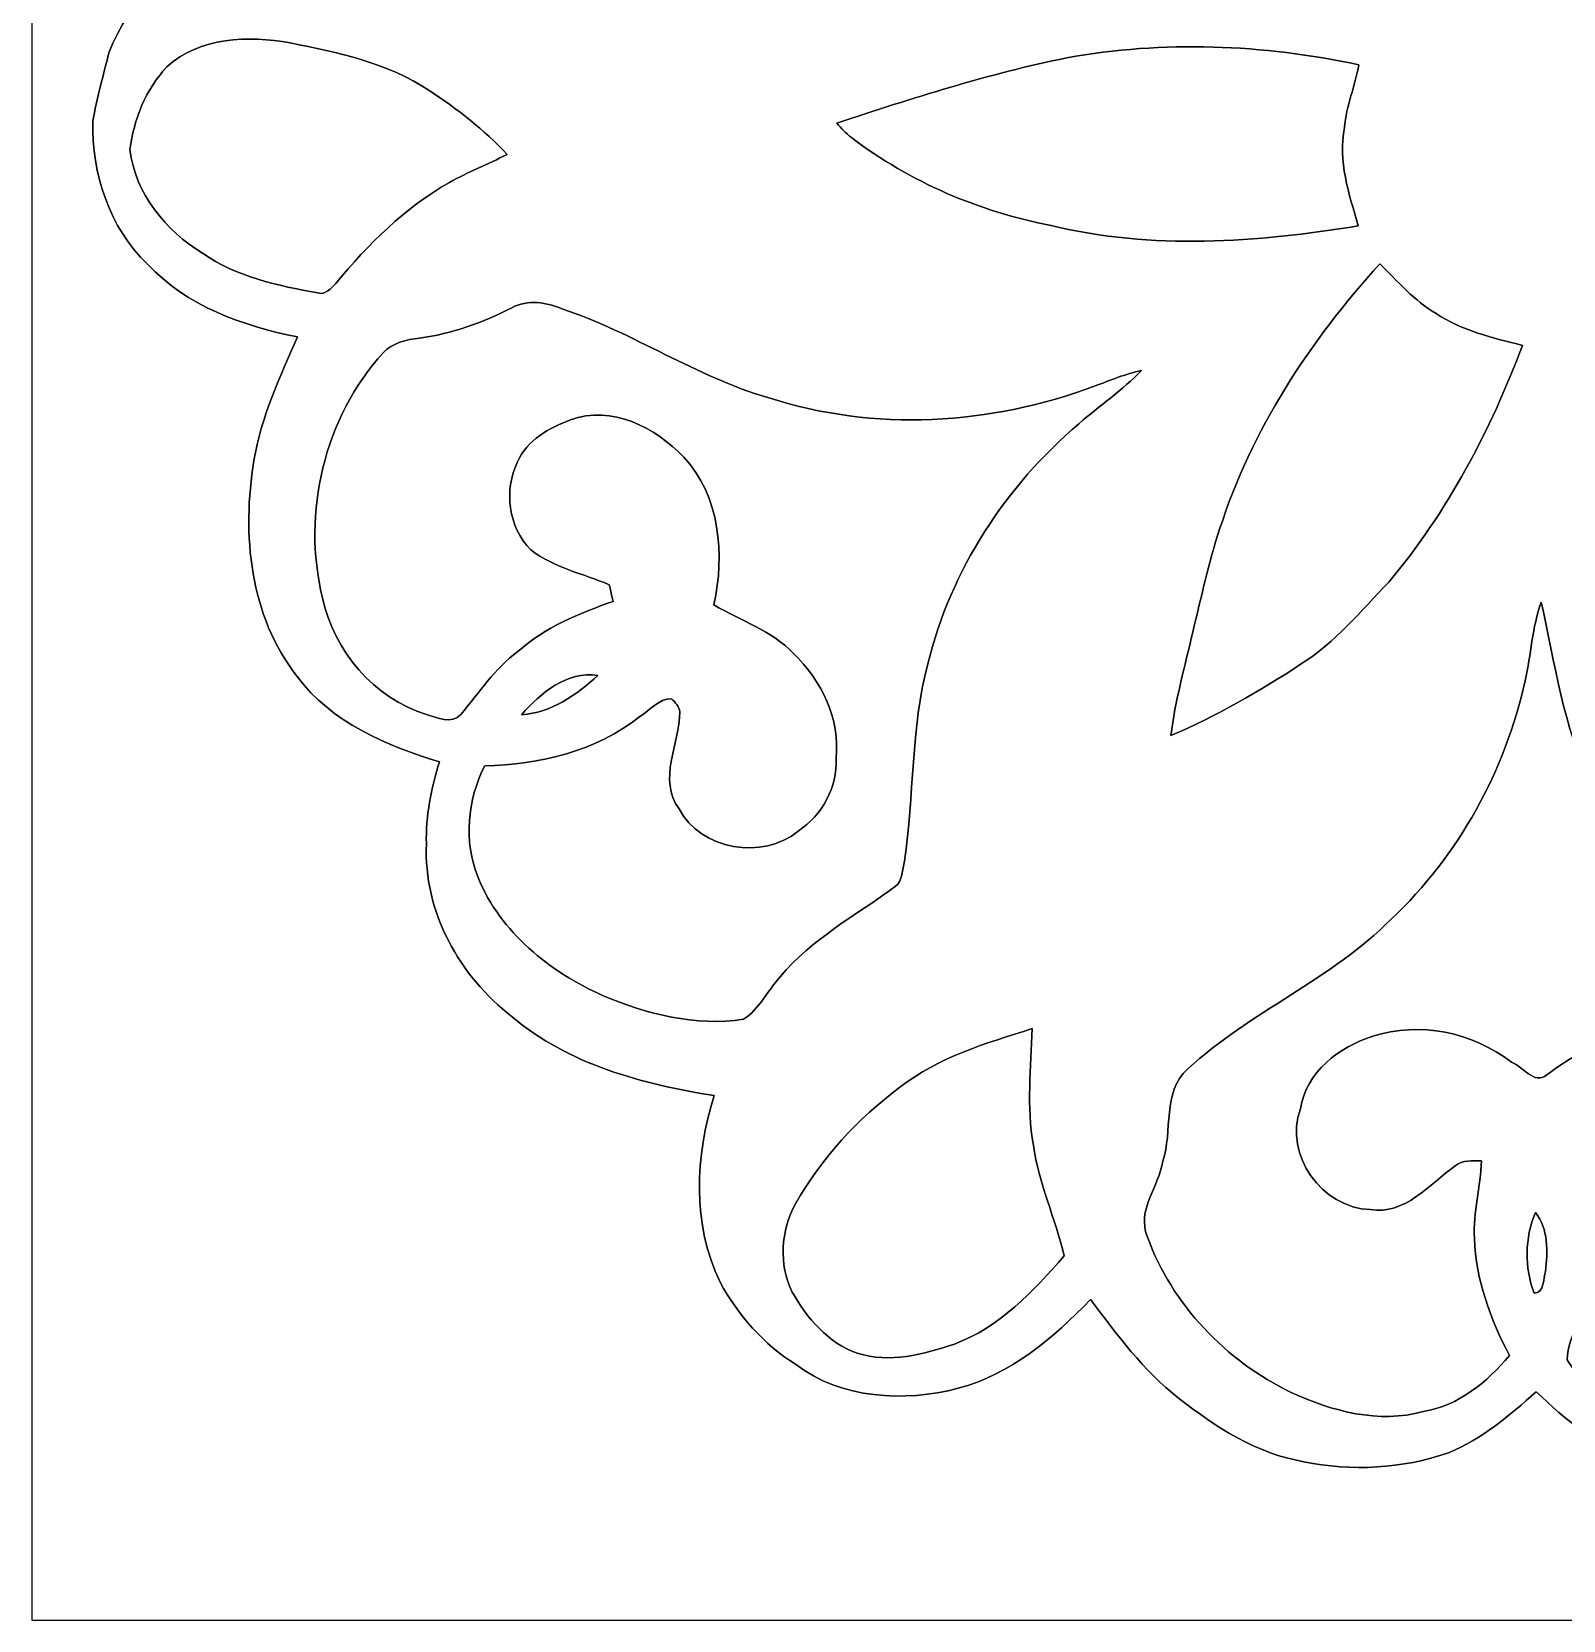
# Model space of a CAD drawing. Header units: centimetres. Extents: x -16.8 to 16.8, y -16.7 to 16.7.
# Drawn here: x -16.77 to 0.35, y -16.67 to 1.09 of the extents above; entities that cross this region are included whole.
import ezdxf

# ---------------------------------------------------------------- set-up
doc = ezdxf.new("R2010")
doc.units = ezdxf.units.CM
doc.header["$MEASUREMENT"] = 0
doc.layers.add('Layer 1', color=7, linetype='Continuous')

msp = doc.modelspace()

# ---------------------------------------------------------------- linework, layer by layer
at = {"layer": 'Layer 1', "color": 7}
for points, knots in [([(-16.77458, 16.66875), (-16.77458, 16.66875), (16.77458, 16.66875), (16.77458, 16.66875), (16.77458, 16.66875), (16.77458, 16.66875), (16.77458, -16.66875), (16.77458, -16.66875), (16.77458, -16.66875), (16.77458, -16.66875), (-16.77458, -16.66875), (-16.77458, -16.66875), (-16.77458, -16.66875), (-16.77458, -16.66875), (-16.77458, 16.66875), (-16.77458, 16.66875), (-16.77458, 16.66875), (-16.77458, 16.66875), (-16.77458, 16.66875), (-16.77458, 16.66875)], [0, 0, 0, 0, 0.16666667, 0.16666667, 0.16666667, 0.16666667, 0.33333333, 0.33333333, 0.33333333, 0.33333333, 0.5, 0.5, 0.5, 0.5, 0.66666667, 0.66666667, 0.66666667, 0.66666667, 1, 1, 1, 1]), ([(-2.40136, 14.5034), (-3.31329, 14.35241), (-4.01708, 13.66202), (-4.58717, 12.98152), (-4.58717, 12.98152), (-4.84646, 13.21999), (-5.11493, 13.45071), (-5.41796, 13.63204), (-5.41796, 13.63204), (-6.11399, 14.04796), (-7.01993, 14.06172), (-7.74277, 13.70401), (-7.74277, 13.70401), (-8.37883, 13.41085), (-8.79016, 12.75539), (-8.90235, 12.07841), (-8.90235, 12.07841), (-9.00783, 11.55876), (-8.83638, 11.04159), (-8.72243, 10.53888), (-8.72243, 10.53888), (-9.12883, 10.50431), (-9.5377, 10.47044), (-9.93034, 10.35085), (-9.93034, 10.35085), (-10.85779, 10.10214), (-11.74291, 9.49396), (-12.10804, 8.57885), (-12.10804, 8.57885), (-12.33064, 8.02464), (-12.25868, 7.41962), (-12.11545, 6.85659), (-12.11545, 6.85659), (-12.46188, 6.73065), (-12.83123, 6.6481), (-13.13921, 6.43502), (-13.13921, 6.43502), (-13.77244, 6.05437), (-14.14851, 5.34952), (-14.26069, 4.63444), (-14.26069, 4.63444), (-14.35735, 3.87562), (-14.20248, 3.09527), (-13.8744, 2.40841), (-13.8744, 2.40841), (-14.11676, 2.29835), (-14.38063, 2.24543), (-14.62123, 2.13148), (-14.62123, 2.13148), (-15.18849, 1.88771), (-15.69791, 1.44286), (-15.91134, 0.85161), (-15.91134, 0.85161), (-15.97731, 0.59796), (-16.04539, 0.34361), (-16.09266, 0.08573), (-16.09266, 0.08573), (-16.10325, -0.49318), (-15.90957, -1.10349), (-15.47989, -1.51024), (-15.47989, -1.51024), (-15.04209, -1.98049), (-14.41697, -2.19992), (-13.80278, -2.3241), (-13.80278, -2.3241), (-14.0014, -2.77001), (-14.21059, -3.21874), (-14.29068, -3.70487), (-14.29068, -3.70487), (-14.42755, -4.52649), (-14.33936, -5.44654), (-13.80772, -6.11893), (-13.80772, -6.11893), (-13.42355, -6.63293), (-12.81289, -6.89116), (-12.21811, -7.07461), (-12.21811, -7.07461), (-12.30912, -7.37129), (-12.37227, -7.67786), (-12.36345, -7.99042), (-12.36345, -7.99042), (-12.39626, -8.74324), (-11.99409, -9.47138), (-11.40495, -9.92364), (-11.40495, -9.92364), (-10.77207, -10.45739), (-9.94763, -10.67506), (-9.14612, -10.80452), (-9.14612, -10.80452), (-9.35884, -11.47798), (-9.39377, -12.24315), (-9.07944, -12.8905), (-9.07944, -12.8905), (-8.87765, -13.25915), (-8.59473, -13.58582), (-8.23524, -13.80807), (-8.23524, -13.80807), (-7.72513, -14.19825), (-7.01957, -14.23317), (-6.41773, -14.07583), (-6.41773, -14.07583), (-5.82895, -13.91849), (-5.3534, -13.51492), (-4.9403, -13.08347), (-4.9403, -13.08347), (-4.64361, -13.47682), (-4.34622, -13.87828), (-3.95534, -14.18484), (-3.95534, -14.18484), (-3.54224, -14.50763), (-3.08046, -14.80855), (-2.55341, -14.89639), (-2.55341, -14.89639), (-2.01895, -15.00611), (-1.45415, -14.97789), (-0.93768, -14.79691), (-0.93768, -14.79691), (-0.56409, -14.64381), (-0.254, -14.37993), (0.0441, -14.11464), (0.0441, -14.11464), (0.37359, -14.42826), (0.7366, -14.73341), (1.17792, -14.87311), (1.17792, -14.87311), (1.74837, -15.03609), (2.3622, -14.99411), (2.93335, -14.85547), (2.93335, -14.85547), (3.7271, -14.599), (4.36527, -14.01269), (4.88174, -13.37592), (4.88174, -13.37592), (5.16996, -13.65179), (5.47687, -13.91744), (5.83812, -14.09347), (5.83812, -14.09347), (6.62411, -14.51363), (7.64364, -14.41027), (8.36577, -13.90332), (8.36577, -13.90332), (8.78946, -13.55125), (9.10484, -13.05242), (9.18492, -12.50209), (9.18492, -12.50209), (9.30028, -11.97539), (9.13024, -11.44905), (9.01065, -10.94034), (9.01065, -10.94034), (9.52853, -10.89272), (10.05064, -10.83028), (10.54206, -10.6486), (10.54206, -10.6486), (11.30582, -10.34909), (12.04701, -9.83297), (12.36239, -9.04734), (12.36239, -9.04734), (12.62697, -8.48325), (12.55677, -7.83167), (12.39767, -7.24711), (12.39767, -7.24711), (12.87639, -7.11659), (13.35793, -6.94549), (13.73152, -6.60506), (13.73152, -6.60506), (14.22753, -6.16514), (14.50728, -5.51956), (14.56972, -4.86622), (14.56972, -4.86622), (14.64204, -4.14514), (14.43179, -3.44099), (14.18343, -2.77354), (14.18343, -2.77354), (14.79726, -2.60209), (15.44637, -2.3682), (15.85066, -1.84503), (15.85066, -1.84503), (16.37524, -1.24531), (16.44897, -0.36901), (16.24965, 0.3743), (16.24965, 0.3743), (16.08314, 0.87983), (15.67109, 1.26929), (15.22483, 1.53705), (15.22483, 1.53705), (14.87629, 1.75472), (14.46354, 1.82104), (14.08042, 1.95227), (14.08042, 1.95227), (14.27762, 2.31528), (14.44131, 2.69804), (14.5348, 3.10198), (14.5348, 3.10198), (14.76587, 4.04248), (14.65016, 5.15479), (13.95942, 5.88116), (13.95942, 5.88116), (13.57348, 6.29849), (13.03937, 6.52462), (12.50562, 6.68479), (12.50562, 6.68479), (12.66331, 7.13599), (12.69612, 7.62317), (12.61145, 8.09413), (12.61145, 8.09413), (12.47916, 8.75206), (12.04101, 9.32356), (11.48327, 9.68446), (11.48327, 9.68446), (10.8906, 10.11237), (10.16706, 10.29511), (9.45444, 10.39989), (9.45444, 10.39989), (9.53594, 10.84086), (9.6647, 11.28219), (9.59062, 11.73586), (9.59062, 11.73586), (9.50877, 12.57194), (8.90976, 13.29196), (8.15763, 13.62851), (8.15763, 13.62851), (7.21607, 13.98517), (6.10729, 13.63169), (5.45042, 12.89438), (5.45042, 12.89438), (5.37316, 12.84146), (5.32024, 12.70071), (5.20982, 12.72293), (5.20982, 12.72293), (5.15796, 12.75256), (5.12374, 12.80301), (5.08811, 12.84887), (5.08811, 12.84887), (4.69371, 13.44436), (4.15255, 13.9513), (3.51084, 14.27092), (3.51084, 14.27092), (2.86561, 14.62581), (2.08351, 14.59547), (1.38254, 14.45472), (1.38254, 14.45472), (0.93909, 14.32489), (0.59231, 14.00457), (0.24095, 13.72129), (0.24095, 13.72129), (-0.01729, 13.97353), (-0.30198, 14.20142), (-0.62018, 14.37393), (-0.62018, 14.37393), (-0.8442, 14.49211), (-1.10278, 14.5094), (-1.34408, 14.5736), (-1.34408, 14.5736), (-1.69369, 14.66956), (-2.05634, 14.57254), (-2.40136, 14.5034)], [0, 0, 0, 0, 0.01538462, 0.01538462, 0.01538462, 0.01538462, 0.03076923, 0.03076923, 0.03076923, 0.03076923, 0.04615385, 0.04615385, 0.04615385, 0.04615385, 0.06153846, 0.06153846, 0.06153846, 0.06153846, 0.07692308, 0.07692308, 0.07692308, 0.07692308, 0.09230769, 0.09230769, 0.09230769, 0.09230769, 0.10769231, 0.10769231, 0.10769231, 0.10769231, 0.12307692, 0.12307692, 0.12307692, 0.12307692, 0.13846154, 0.13846154, 0.13846154, 0.13846154, 0.15384615, 0.15384615, 0.15384615, 0.15384615, 0.16923077, 0.16923077, 0.16923077, 0.16923077, 0.18461538, 0.18461538, 0.18461538, 0.18461538, 0.2, 0.2, 0.2, 0.2, 0.21538462, 0.21538462, 0.21538462, 0.21538462, 0.23076923, 0.23076923, 0.23076923, 0.23076923, 0.24615385, 0.24615385, 0.24615385, 0.24615385, 0.26153846, 0.26153846, 0.26153846, 0.26153846, 0.27692308, 0.27692308, 0.27692308, 0.27692308, 0.29230769, 0.29230769, 0.29230769, 0.29230769, 0.30769231, 0.30769231, 0.30769231, 0.30769231, 0.32307692, 0.32307692, 0.32307692, 0.32307692, 0.33846154, 0.33846154, 0.33846154, 0.33846154, 0.35384615, 0.35384615, 0.35384615, 0.35384615, 0.36923077, 0.36923077, 0.36923077, 0.36923077, 0.38461538, 0.38461538, 0.38461538, 0.38461538, 0.4, 0.4, 0.4, 0.4, 0.41538462, 0.41538462, 0.41538462, 0.41538462, 0.43076923, 0.43076923, 0.43076923, 0.43076923, 0.44615385, 0.44615385, 0.44615385, 0.44615385, 0.46153846, 0.46153846, 0.46153846, 0.46153846, 0.47692308, 0.47692308, 0.47692308, 0.47692308, 0.49230769, 0.49230769, 0.49230769, 0.49230769, 0.50769231, 0.50769231, 0.50769231, 0.50769231, 0.52307692, 0.52307692, 0.52307692, 0.52307692, 0.53846154, 0.53846154, 0.53846154, 0.53846154, 0.55384615, 0.55384615, 0.55384615, 0.55384615, 0.56923077, 0.56923077, 0.56923077, 0.56923077, 0.58461538, 0.58461538, 0.58461538, 0.58461538, 0.6, 0.6, 0.6, 0.6, 0.61538462, 0.61538462, 0.61538462, 0.61538462, 0.63076923, 0.63076923, 0.63076923, 0.63076923, 0.64615385, 0.64615385, 0.64615385, 0.64615385, 0.66153846, 0.66153846, 0.66153846, 0.66153846, 0.67692308, 0.67692308, 0.67692308, 0.67692308, 0.69230769, 0.69230769, 0.69230769, 0.69230769, 0.70769231, 0.70769231, 0.70769231, 0.70769231, 0.72307692, 0.72307692, 0.72307692, 0.72307692, 0.73846154, 0.73846154, 0.73846154, 0.73846154, 0.75384615, 0.75384615, 0.75384615, 0.75384615, 0.76923077, 0.76923077, 0.76923077, 0.76923077, 0.78461538, 0.78461538, 0.78461538, 0.78461538, 0.8, 0.8, 0.8, 0.8, 0.81538462, 0.81538462, 0.81538462, 0.81538462, 0.83076923, 0.83076923, 0.83076923, 0.83076923, 0.84615385, 0.84615385, 0.84615385, 0.84615385, 0.86153846, 0.86153846, 0.86153846, 0.86153846, 0.87692308, 0.87692308, 0.87692308, 0.87692308, 0.89230769, 0.89230769, 0.89230769, 0.89230769, 0.90769231, 0.90769231, 0.90769231, 0.90769231, 0.92307692, 0.92307692, 0.92307692, 0.92307692, 0.93846154, 0.93846154, 0.93846154, 0.93846154, 0.95384615, 0.95384615, 0.95384615, 0.95384615, 0.96923077, 0.96923077, 0.96923077, 0.96923077, 1, 1, 1, 1]), ([(-15.26434, 0.69427), (-14.89675, 1.03258), (-14.35276, 1.04634), (-13.88639, 0.96414), (-13.88639, 0.96414), (-13.35088, 0.85513), (-12.79737, 0.74119), (-12.33488, 0.43356), (-12.33488, 0.43356), (-12.01984, 0.22613), (-11.7161, -0.0067), (-11.45928, -0.28434), (-11.45928, -0.28434), (-11.67448, -0.38876), (-11.89567, -0.48119), (-12.10628, -0.59549), (-12.10628, -0.59549), (-12.60228, -0.87912), (-13.01397, -1.28658), (-13.37522, -1.72473), (-13.37522, -1.72473), (-13.42884, -1.77835), (-13.49128, -1.85632), (-13.57701, -1.83233), (-13.57701, -1.83233), (-14.02362, -1.75048), (-14.48611, -1.65206), (-14.865, -1.38712), (-14.865, -1.38712), (-15.27739, -1.13665), (-15.62029, -0.72037), (-15.67709, -0.22966), (-15.67709, -0.22966), (-15.63299, 0.1076), (-15.50141, 0.44556), (-15.26434, 0.69427)], [0, 0, 0, 0, 0.1, 0.1, 0.1, 0.1, 0.2, 0.2, 0.2, 0.2, 0.3, 0.3, 0.3, 0.3, 0.4, 0.4, 0.4, 0.4, 0.5, 0.5, 0.5, 0.5, 0.6, 0.6, 0.6, 0.6, 0.7, 0.7, 0.7, 0.7, 0.8, 0.8, 0.8, 0.8, 1, 1, 1, 1]), ([(-5.20524, 0.79657), (-4.12644, 0.99272), (-3.00849, 0.94756), (-1.93922, 0.71896), (-1.93922, 0.71896), (-1.98014, 0.48225), (-2.07998, 0.25859), (-2.10044, 0.01764), (-2.10044, 0.01764), (-2.17452, -0.35666), (-2.04893, -0.72637), (-1.94486, -1.08162), (-1.94486, -1.08162), (-3.07658, -1.26894), (-4.25309, -1.35361), (-5.37774, -1.07774), (-5.37774, -1.07774), (-6.18314, -0.92287), (-6.95643, -0.59196), (-7.61083, -0.0956), (-7.61083, -0.0956), (-7.67186, -0.04833), (-7.72442, 0.00847), (-7.77487, 0.06632), (-7.77487, 0.06632), (-6.92961, 0.34643), (-6.07871, 0.61771), (-5.20524, 0.79657)], [0, 0, 0, 0, 0.125, 0.125, 0.125, 0.125, 0.25, 0.25, 0.25, 0.25, 0.375, 0.375, 0.375, 0.375, 0.5, 0.5, 0.5, 0.5, 0.625, 0.625, 0.625, 0.625, 0.75, 0.75, 0.75, 0.75, 1, 1, 1, 1]), ([(-3.49497, -4.47393), (-3.13937, -3.36338), (-2.48673, -2.36537), (-1.70603, -1.50742), (-1.70603, -1.50742), (-1.50566, -1.70286), (-1.31868, -1.91876), (-1.07456, -2.06269), (-1.07456, -2.06269), (-0.78458, -2.2546), (-0.44274, -2.33539), (-0.10971, -2.41759), (-0.10971, -2.41759), (-0.46743, -3.36832), (-0.94827, -4.28378), (-1.60443, -5.06377), (-1.60443, -5.06377), (-1.91699, -5.38515), (-2.20451, -5.74463), (-2.59045, -5.98276), (-2.59045, -5.98276), (-3.05153, -6.28579), (-3.53272, -6.56308), (-4.04036, -6.78039), (-4.04036, -6.78039), (-3.99239, -6.3881), (-3.88373, -6.00745), (-3.79659, -5.62328), (-3.79659, -5.62328), (-3.69817, -5.23946), (-3.62303, -4.84928), (-3.49497, -4.47393)], [0, 0, 0, 0, 0.11111111, 0.11111111, 0.11111111, 0.11111111, 0.22222222, 0.22222222, 0.22222222, 0.22222222, 0.33333333, 0.33333333, 0.33333333, 0.33333333, 0.44444444, 0.44444444, 0.44444444, 0.44444444, 0.55555556, 0.55555556, 0.55555556, 0.55555556, 0.66666667, 0.66666667, 0.66666667, 0.66666667, 0.77777778, 0.77777778, 0.77777778, 0.77777778, 1, 1, 1, 1]), ([(-11.40954, -1.99708), (-11.23139, -1.90041), (-11.01443, -1.93604), (-10.83628, -2.01224), (-10.83628, -2.01224), (-10.0457, -2.2793), (-9.34896, -2.76648), (-8.54604, -3.00108), (-8.54604, -3.00108), (-7.35894, -3.38667), (-6.04943, -3.3087), (-4.88738, -2.87126), (-4.88738, -2.87126), (-4.71699, -2.80741), (-4.54801, -2.73579), (-4.3688, -2.6991), (-4.3688, -2.6991), (-4.58188, -2.91959), (-4.8387, -3.09033), (-5.06801, -3.29318), (-5.06801, -3.29318), (-5.88645, -3.98886), (-6.50346, -4.93113), (-6.75781, -5.97888), (-6.75781, -5.97888), (-6.94796, -6.69925), (-6.91056, -7.45173), (-7.01746, -8.18444), (-7.01746, -8.18444), (-7.04215, -8.2737), (-7.03686, -8.40352), (-7.12223, -8.46808), (-7.12223, -8.46808), (-7.55932, -8.78946), (-8.05709, -9.05228), (-8.4074, -9.47737), (-8.4074, -9.47737), (-8.54886, -9.62836), (-8.63882, -9.83615), (-8.81662, -9.9508), (-8.81662, -9.9508), (-9.35673, -10.03265), (-9.89753, -9.89365), (-10.39283, -9.68622), (-10.39283, -9.68622), (-10.98444, -9.42058), (-11.53513, -8.97925), (-11.7856, -8.36648), (-11.7856, -8.36648), (-11.94999, -7.95726), (-11.90519, -7.50429), (-11.71152, -7.11623), (-11.71152, -7.11623), (-11.09839, -7.10636), (-10.46374, -6.9536), (-9.97585, -6.56766), (-9.97585, -6.56766), (-9.86331, -6.49746), (-9.76701, -6.36623), (-9.62166, -6.36799), (-9.62166, -6.36799), (-9.58003, -6.4075), (-9.53982, -6.45548), (-9.53029, -6.51439), (-9.53029, -6.51439), (-9.53594, -6.87352), (-9.77724, -7.27075), (-9.53841, -7.59954), (-9.53841, -7.59954), (-9.29464, -8.05991), (-8.60213, -8.17633), (-8.20561, -7.84719), (-8.20561, -7.84719), (-7.93856, -7.6708), (-7.76781, -7.35859), (-7.78369, -7.03651), (-7.78369, -7.03651), (-7.7343, -6.5913), (-7.94597, -6.16373), (-8.25994, -5.86105), (-8.25994, -5.86105), (-8.5023, -5.60246), (-8.85225, -5.49839), (-9.14823, -5.31812), (-9.14823, -5.31812), (-9.02617, -4.75509), (-9.07768, -4.10598), (-9.4869, -3.66607), (-9.4869, -3.66607), (-9.80334, -3.33763), (-10.29335, -3.07622), (-10.75302, -3.25191), (-10.75302, -3.25191), (-10.99185, -3.33693), (-11.23915, -3.47804), (-11.34392, -3.72075), (-11.34392, -3.72075), (-11.4995, -4.03789), (-11.44834, -4.44923), (-11.1947, -4.70359), (-11.1947, -4.70359), (-10.93823, -4.90432), (-10.61261, -4.96817), (-10.3184, -5.09305), (-10.3184, -5.09305), (-10.30429, -5.15514), (-10.29018, -5.21723), (-10.27571, -5.27932), (-10.27571, -5.27932), (-10.65495, -5.41408), (-11.03701, -5.56719), (-11.34075, -5.84024), (-11.34075, -5.84024), (-11.60039, -6.03003), (-11.77361, -6.30273), (-11.97928, -6.54367), (-11.97928, -6.54367), (-12.08017, -6.65868), (-12.24209, -6.57507), (-12.36274, -6.54438), (-12.36274, -6.54438), (-12.95224, -6.35917), (-13.39638, -5.83565), (-13.52515, -5.2384), (-13.52515, -5.2384), (-13.75622, -4.28696), (-13.50539, -3.22721), (-12.84534, -2.50014), (-12.84534, -2.50014), (-12.74128, -2.38901), (-12.58641, -2.35338), (-12.44071, -2.33715), (-12.44071, -2.33715), (-12.08017, -2.28741), (-11.73092, -2.16711), (-11.40954, -1.99708)], [0, 0, 0, 0, 0.02857143, 0.02857143, 0.02857143, 0.02857143, 0.05714286, 0.05714286, 0.05714286, 0.05714286, 0.08571429, 0.08571429, 0.08571429, 0.08571429, 0.11428571, 0.11428571, 0.11428571, 0.11428571, 0.14285714, 0.14285714, 0.14285714, 0.14285714, 0.17142857, 0.17142857, 0.17142857, 0.17142857, 0.2, 0.2, 0.2, 0.2, 0.22857143, 0.22857143, 0.22857143, 0.22857143, 0.25714286, 0.25714286, 0.25714286, 0.25714286, 0.28571429, 0.28571429, 0.28571429, 0.28571429, 0.31428571, 0.31428571, 0.31428571, 0.31428571, 0.34285714, 0.34285714, 0.34285714, 0.34285714, 0.37142857, 0.37142857, 0.37142857, 0.37142857, 0.4, 0.4, 0.4, 0.4, 0.42857143, 0.42857143, 0.42857143, 0.42857143, 0.45714286, 0.45714286, 0.45714286, 0.45714286, 0.48571429, 0.48571429, 0.48571429, 0.48571429, 0.51428571, 0.51428571, 0.51428571, 0.51428571, 0.54285714, 0.54285714, 0.54285714, 0.54285714, 0.57142857, 0.57142857, 0.57142857, 0.57142857, 0.6, 0.6, 0.6, 0.6, 0.62857143, 0.62857143, 0.62857143, 0.62857143, 0.65714286, 0.65714286, 0.65714286, 0.65714286, 0.68571429, 0.68571429, 0.68571429, 0.68571429, 0.71428571, 0.71428571, 0.71428571, 0.71428571, 0.74285714, 0.74285714, 0.74285714, 0.74285714, 0.77142857, 0.77142857, 0.77142857, 0.77142857, 0.8, 0.8, 0.8, 0.8, 0.82857143, 0.82857143, 0.82857143, 0.82857143, 0.85714286, 0.85714286, 0.85714286, 0.85714286, 0.88571429, 0.88571429, 0.88571429, 0.88571429, 0.91428571, 0.91428571, 0.91428571, 0.91428571, 0.94285714, 0.94285714, 0.94285714, 0.94285714, 1, 1, 1, 1]), ([(-0.07973, -6.1662), (-0.01376, -5.87446), (-0.00176, -5.57036), (0.09913, -5.28708), (0.09913, -5.28708), (0.25294, -5.97147), (0.34678, -6.68126), (0.65546, -7.31908), (0.65546, -7.31908), (1.09432, -8.33367), (1.91664, -9.13518), (2.84021, -9.71867), (2.84021, -9.71867), (3.17112, -9.95821), (3.56094, -10.14095), (3.82552, -10.45916), (3.82552, -10.45916), (3.88655, -10.95199), (3.87456, -11.46422), (4.04036, -11.94153), (4.04036, -11.94153), (4.09469, -12.17083), (4.22557, -12.37051), (4.30036, -12.59205), (4.30036, -12.59205), (4.32788, -12.66119), (4.27884, -12.72787), (4.25168, -12.78749), (4.25168, -12.78749), (3.86856, -13.47294), (3.22615, -14.00351), (2.49132, -14.27515), (2.49132, -14.27515), (1.93252, -14.46071), (1.25377, -14.49564), (0.76235, -14.12346), (0.76235, -14.12346), (0.62583, -14.01657), (0.47872, -13.90967), (0.38947, -13.75798), (0.38947, -13.75798), (0.38806, -13.61264), (0.4505, -13.48176), (0.50624, -13.35193), (0.50624, -13.35193), (0.77823, -12.79878), (0.79516, -12.15637), (0.68615, -11.55982), (0.68615, -11.55982), (0.77047, -11.55629), (0.86536, -11.52984), (0.94121, -11.58064), (0.94121, -11.58064), (1.18498, -11.74962), (1.3776, -12.00503), (1.67534, -12.08476), (1.67534, -12.08476), (2.10608, -12.19835), (2.58339, -11.91789), (2.70863, -11.49385), (2.70863, -11.49385), (2.77107, -11.16718), (2.74002, -10.79923), (2.51213, -10.53959), (2.51213, -10.53959), (2.09338, -10.12014), (1.42099, -9.95116), (0.86536, -10.17976), (0.86536, -10.17976), (0.60642, -10.25948), (0.381, -10.41506), (0.16228, -10.57028), (0.16228, -10.57028), (0.02469, -10.69128), (-0.11324, -10.47291), (-0.23319, -10.43058), (-0.23319, -10.43058), (-0.66675, -10.09474), (-1.25695, -9.97268), (-1.784, -10.1406), (-1.784, -10.1406), (-2.159, -10.25737), (-2.53048, -10.54382), (-2.59151, -10.95304), (-2.59151, -10.95304), (-2.78024, -11.46775), (-2.35021, -12.06077), (-1.81222, -12.07805), (-1.81222, -12.07805), (-1.41993, -12.14226), (-1.149, -11.79195), (-0.86184, -11.58946), (-0.86184, -11.58946), (-0.77858, -11.52137), (-0.66675, -11.53301), (-0.56656, -11.53231), (-0.56656, -11.53231), (-0.58067, -11.82299), (-0.66005, -12.10733), (-0.6477, -12.40049), (-0.6477, -12.40049), (-0.63112, -12.86298), (-0.46778, -13.30501), (-0.25435, -13.71036), (-0.25435, -13.71036), (-0.50624, -14.00316), (-0.82268, -14.2748), (-1.21744, -14.33477), (-1.21744, -14.33477), (-1.71697, -14.47694), (-2.23838, -14.32983), (-2.69663, -14.12381), (-2.69663, -14.12381), (-3.42371, -13.76715), (-4.02872, -13.14556), (-4.30389, -12.37862), (-4.30389, -12.37862), (-4.4256, -12.08687), (-4.17266, -11.81841), (-4.12997, -11.5383), (-4.12997, -11.5383), (-4.01743, -11.19893), (-4.14196, -10.77242), (-3.85233, -10.50678), (-3.85233, -10.50678), (-3.1563, -9.86472), (-2.24402, -9.50771), (-1.57621, -8.83073), (-1.57621, -8.83073), (-0.82197, -8.12165), (-0.30409, -7.17409), (-0.07973, -6.1662)], [0, 0, 0, 0, 0.02941176, 0.02941176, 0.02941176, 0.02941176, 0.05882353, 0.05882353, 0.05882353, 0.05882353, 0.08823529, 0.08823529, 0.08823529, 0.08823529, 0.11764706, 0.11764706, 0.11764706, 0.11764706, 0.14705882, 0.14705882, 0.14705882, 0.14705882, 0.17647059, 0.17647059, 0.17647059, 0.17647059, 0.20588235, 0.20588235, 0.20588235, 0.20588235, 0.23529412, 0.23529412, 0.23529412, 0.23529412, 0.26470588, 0.26470588, 0.26470588, 0.26470588, 0.29411765, 0.29411765, 0.29411765, 0.29411765, 0.32352941, 0.32352941, 0.32352941, 0.32352941, 0.35294118, 0.35294118, 0.35294118, 0.35294118, 0.38235294, 0.38235294, 0.38235294, 0.38235294, 0.41176471, 0.41176471, 0.41176471, 0.41176471, 0.44117647, 0.44117647, 0.44117647, 0.44117647, 0.47058824, 0.47058824, 0.47058824, 0.47058824, 0.5, 0.5, 0.5, 0.5, 0.52941176, 0.52941176, 0.52941176, 0.52941176, 0.55882353, 0.55882353, 0.55882353, 0.55882353, 0.58823529, 0.58823529, 0.58823529, 0.58823529, 0.61764706, 0.61764706, 0.61764706, 0.61764706, 0.64705882, 0.64705882, 0.64705882, 0.64705882, 0.67647059, 0.67647059, 0.67647059, 0.67647059, 0.70588235, 0.70588235, 0.70588235, 0.70588235, 0.73529412, 0.73529412, 0.73529412, 0.73529412, 0.76470588, 0.76470588, 0.76470588, 0.76470588, 0.79411765, 0.79411765, 0.79411765, 0.79411765, 0.82352941, 0.82352941, 0.82352941, 0.82352941, 0.85294118, 0.85294118, 0.85294118, 0.85294118, 0.88235294, 0.88235294, 0.88235294, 0.88235294, 0.91176471, 0.91176471, 0.91176471, 0.91176471, 0.94117647, 0.94117647, 0.94117647, 0.94117647, 1, 1, 1, 1]), ([(-11.29912, -6.54614), (-11.08357, -6.30484), (-10.79535, -6.05755), (-10.44575, -6.10729), (-10.44575, -6.10729), (-10.68211, -6.32601), (-10.96786, -6.52498), (-11.29912, -6.54614)], [0, 0, 0, 0, 0.33333333, 0.33333333, 0.33333333, 0.33333333, 1, 1, 1, 1]), ([(-7.07002, -10.71033), (-6.63681, -10.37519), (-6.10658, -10.21786), (-5.59188, -10.05593), (-5.59188, -10.05593), (-5.60176, -10.48985), (-5.65856, -10.928), (-5.57636, -11.35839), (-5.57636, -11.35839), (-5.51886, -11.78525), (-5.33259, -12.17859), (-5.23205, -12.59452), (-5.23205, -12.59452), (-5.57883, -12.99104), (-5.95313, -13.39356), (-6.45901, -13.58124), (-6.45901, -13.58124), (-6.80332, -13.69695), (-7.18644, -13.7982), (-7.54556, -13.68496), (-7.54556, -13.68496), (-7.87153, -13.56889), (-8.1086, -13.29408), (-8.27264, -13.00021), (-8.27264, -13.00021), (-8.42821, -12.6933), (-8.39999, -12.31194), (-8.2356, -12.01385), (-8.2356, -12.01385), (-7.94844, -11.50197), (-7.53921, -11.06135), (-7.07002, -10.71033)], [0, 0, 0, 0, 0.11111111, 0.11111111, 0.11111111, 0.11111111, 0.22222222, 0.22222222, 0.22222222, 0.22222222, 0.33333333, 0.33333333, 0.33333333, 0.33333333, 0.44444444, 0.44444444, 0.44444444, 0.44444444, 0.55555556, 0.55555556, 0.55555556, 0.55555556, 0.66666667, 0.66666667, 0.66666667, 0.66666667, 0.77777778, 0.77777778, 0.77777778, 0.77777778, 1, 1, 1, 1]), ([(0.03457, -12.11192), (0.18097, -12.29642), (0.17357, -12.54795), (0.14781, -12.77056), (0.14781, -12.77056), (0.12382, -12.83899), (0.13829, -13.00656), (0.02187, -13.01327), (0.02187, -13.01327), (-0.08996, -12.72787), (-0.08537, -12.39414), (0.03457, -12.11192)], [0, 0, 0, 0, 0.25, 0.25, 0.25, 0.25, 0.5, 0.5, 0.5, 0.5, 1, 1, 1, 1])]:
    msp.add_open_spline(points, degree=3, knots=knots, dxfattribs=at)
at = {"layer": 'Layer 1', "color": 254}
for points, knots in [([(-2.40136, 14.5034), (-2.05634, 14.57254), (-1.69369, 14.66956), (-1.34408, 14.5736), (-1.34408, 14.5736), (-1.10278, 14.5094), (-0.8442, 14.49211), (-0.62018, 14.37393), (-0.62018, 14.37393), (-0.30198, 14.20142), (-0.01729, 13.97353), (0.24095, 13.72129), (0.24095, 13.72129), (0.59231, 14.00457), (0.93909, 14.32489), (1.38254, 14.45472), (1.38254, 14.45472), (2.08351, 14.59547), (2.86561, 14.62581), (3.51084, 14.27092), (3.51084, 14.27092), (4.15255, 13.9513), (4.69371, 13.44436), (5.08811, 12.84887), (5.08811, 12.84887), (5.12374, 12.80301), (5.15796, 12.75256), (5.20982, 12.72293), (5.20982, 12.72293), (5.32024, 12.70071), (5.37316, 12.84146), (5.45042, 12.89438), (5.45042, 12.89438), (6.10729, 13.63169), (7.21607, 13.98517), (8.15763, 13.62851), (8.15763, 13.62851), (8.90976, 13.29196), (9.50877, 12.57194), (9.59062, 11.73586), (9.59062, 11.73586), (9.6647, 11.28219), (9.53594, 10.84086), (9.45444, 10.39989), (9.45444, 10.39989), (10.16706, 10.29511), (10.8906, 10.11237), (11.48327, 9.68446), (11.48327, 9.68446), (12.04101, 9.32356), (12.47916, 8.75206), (12.61145, 8.09413), (12.61145, 8.09413), (12.69612, 7.62317), (12.66331, 7.13599), (12.50562, 6.68479), (12.50562, 6.68479), (13.03937, 6.52462), (13.57348, 6.29849), (13.95942, 5.88116), (13.95942, 5.88116), (14.65016, 5.15479), (14.76587, 4.04248), (14.5348, 3.10198), (14.5348, 3.10198), (14.44131, 2.69804), (14.27762, 2.31528), (14.08042, 1.95227), (14.08042, 1.95227), (14.46354, 1.82104), (14.87629, 1.75472), (15.22483, 1.53705), (15.22483, 1.53705), (15.67109, 1.26929), (16.08314, 0.87983), (16.24965, 0.3743), (16.24965, 0.3743), (16.44897, -0.36901), (16.37524, -1.24531), (15.85066, -1.84503), (15.85066, -1.84503), (15.44637, -2.3682), (14.79726, -2.60209), (14.18343, -2.77354), (14.18343, -2.77354), (14.43179, -3.44099), (14.64204, -4.14514), (14.56972, -4.86622), (14.56972, -4.86622), (14.50728, -5.51956), (14.22753, -6.16514), (13.73152, -6.60506), (13.73152, -6.60506), (13.35793, -6.94549), (12.87639, -7.11659), (12.39767, -7.24711), (12.39767, -7.24711), (12.55677, -7.83167), (12.62697, -8.48325), (12.36239, -9.04734), (12.36239, -9.04734), (12.04701, -9.83297), (11.30582, -10.34909), (10.54206, -10.6486), (10.54206, -10.6486), (10.05064, -10.83028), (9.52853, -10.89272), (9.01065, -10.94034), (9.01065, -10.94034), (9.13024, -11.44905), (9.30028, -11.97539), (9.18492, -12.50209), (9.18492, -12.50209), (9.10484, -13.05242), (8.78946, -13.55125), (8.36577, -13.90332), (8.36577, -13.90332), (7.64364, -14.41027), (6.62411, -14.51363), (5.83812, -14.09347), (5.83812, -14.09347), (5.47687, -13.91744), (5.16996, -13.65179), (4.88174, -13.37592), (4.88174, -13.37592), (4.36527, -14.01269), (3.7271, -14.599), (2.93335, -14.85547), (2.93335, -14.85547), (2.3622, -14.99411), (1.74837, -15.03609), (1.17792, -14.87311), (1.17792, -14.87311), (0.7366, -14.73341), (0.37359, -14.42826), (0.0441, -14.11464), (0.0441, -14.11464), (-0.254, -14.37993), (-0.56409, -14.64381), (-0.93768, -14.79691), (-0.93768, -14.79691), (-1.45415, -14.97789), (-2.01895, -15.00611), (-2.55341, -14.89639), (-2.55341, -14.89639), (-3.08046, -14.80855), (-3.54224, -14.50763), (-3.95534, -14.18484), (-3.95534, -14.18484), (-4.34622, -13.87828), (-4.64361, -13.47682), (-4.9403, -13.08347), (-4.9403, -13.08347), (-5.3534, -13.51492), (-5.82895, -13.91849), (-6.41773, -14.07583), (-6.41773, -14.07583), (-7.01957, -14.23317), (-7.72513, -14.19825), (-8.23524, -13.80807), (-8.23524, -13.80807), (-8.59473, -13.58582), (-8.87765, -13.25915), (-9.07944, -12.8905), (-9.07944, -12.8905), (-9.39377, -12.24315), (-9.35884, -11.47798), (-9.14612, -10.80452), (-9.14612, -10.80452), (-9.94763, -10.67506), (-10.77207, -10.45739), (-11.40495, -9.92364), (-11.40495, -9.92364), (-11.99409, -9.47138), (-12.39626, -8.74324), (-12.36345, -7.99042), (-12.36345, -7.99042), (-12.37227, -7.67786), (-12.30912, -7.37129), (-12.21811, -7.07461), (-12.21811, -7.07461), (-12.81289, -6.89116), (-13.42355, -6.63293), (-13.80772, -6.11893), (-13.80772, -6.11893), (-14.33936, -5.44654), (-14.42755, -4.52649), (-14.29068, -3.70487), (-14.29068, -3.70487), (-14.21059, -3.21874), (-14.0014, -2.77001), (-13.80278, -2.3241), (-13.80278, -2.3241), (-14.41697, -2.19992), (-15.04209, -1.98049), (-15.47989, -1.51024), (-15.47989, -1.51024), (-15.90957, -1.10349), (-16.10325, -0.49318), (-16.09266, 0.08573), (-16.09266, 0.08573), (-16.04539, 0.34361), (-15.97731, 0.59796), (-15.91134, 0.85161), (-15.91134, 0.85161), (-15.69791, 1.44286), (-15.18849, 1.88771), (-14.62123, 2.13148), (-14.62123, 2.13148), (-14.38063, 2.24543), (-14.11676, 2.29835), (-13.8744, 2.40841), (-13.8744, 2.40841), (-14.20248, 3.09527), (-14.35735, 3.87562), (-14.26069, 4.63444), (-14.26069, 4.63444), (-14.14851, 5.34952), (-13.77244, 6.05437), (-13.13921, 6.43502), (-13.13921, 6.43502), (-12.83123, 6.6481), (-12.46188, 6.73065), (-12.11545, 6.85659), (-12.11545, 6.85659), (-12.25868, 7.41962), (-12.33064, 8.02464), (-12.10804, 8.57885), (-12.10804, 8.57885), (-11.74291, 9.49396), (-10.85779, 10.10214), (-9.93034, 10.35085), (-9.93034, 10.35085), (-9.5377, 10.47044), (-9.12883, 10.50431), (-8.72243, 10.53888), (-8.72243, 10.53888), (-8.83638, 11.04159), (-9.00783, 11.55876), (-8.90235, 12.07841), (-8.90235, 12.07841), (-8.79016, 12.75539), (-8.37883, 13.41085), (-7.74277, 13.70401), (-7.74277, 13.70401), (-7.01993, 14.06172), (-6.11399, 14.04796), (-5.41796, 13.63204), (-5.41796, 13.63204), (-5.11493, 13.45071), (-4.84646, 13.21999), (-4.58717, 12.98152), (-4.58717, 12.98152), (-4.01708, 13.66202), (-3.31329, 14.35241), (-2.40136, 14.5034), (-2.40136, 14.5034), (-2.40136, 14.5034), (-2.40136, 14.5034), (-2.40136, 14.5034)], [0, 0, 0, 0, 0.01515152, 0.01515152, 0.01515152, 0.01515152, 0.03030303, 0.03030303, 0.03030303, 0.03030303, 0.04545455, 0.04545455, 0.04545455, 0.04545455, 0.06060606, 0.06060606, 0.06060606, 0.06060606, 0.07575758, 0.07575758, 0.07575758, 0.07575758, 0.09090909, 0.09090909, 0.09090909, 0.09090909, 0.10606061, 0.10606061, 0.10606061, 0.10606061, 0.12121212, 0.12121212, 0.12121212, 0.12121212, 0.13636364, 0.13636364, 0.13636364, 0.13636364, 0.15151515, 0.15151515, 0.15151515, 0.15151515, 0.16666667, 0.16666667, 0.16666667, 0.16666667, 0.18181818, 0.18181818, 0.18181818, 0.18181818, 0.1969697, 0.1969697, 0.1969697, 0.1969697, 0.21212121, 0.21212121, 0.21212121, 0.21212121, 0.22727273, 0.22727273, 0.22727273, 0.22727273, 0.24242424, 0.24242424, 0.24242424, 0.24242424, 0.25757576, 0.25757576, 0.25757576, 0.25757576, 0.27272727, 0.27272727, 0.27272727, 0.27272727, 0.28787879, 0.28787879, 0.28787879, 0.28787879, 0.3030303, 0.3030303, 0.3030303, 0.3030303, 0.31818182, 0.31818182, 0.31818182, 0.31818182, 0.33333333, 0.33333333, 0.33333333, 0.33333333, 0.34848485, 0.34848485, 0.34848485, 0.34848485, 0.36363636, 0.36363636, 0.36363636, 0.36363636, 0.37878788, 0.37878788, 0.37878788, 0.37878788, 0.39393939, 0.39393939, 0.39393939, 0.39393939, 0.40909091, 0.40909091, 0.40909091, 0.40909091, 0.42424242, 0.42424242, 0.42424242, 0.42424242, 0.43939394, 0.43939394, 0.43939394, 0.43939394, 0.45454545, 0.45454545, 0.45454545, 0.45454545, 0.46969697, 0.46969697, 0.46969697, 0.46969697, 0.48484848, 0.48484848, 0.48484848, 0.48484848, 0.5, 0.5, 0.5, 0.5, 0.51515152, 0.51515152, 0.51515152, 0.51515152, 0.53030303, 0.53030303, 0.53030303, 0.53030303, 0.54545455, 0.54545455, 0.54545455, 0.54545455, 0.56060606, 0.56060606, 0.56060606, 0.56060606, 0.57575758, 0.57575758, 0.57575758, 0.57575758, 0.59090909, 0.59090909, 0.59090909, 0.59090909, 0.60606061, 0.60606061, 0.60606061, 0.60606061, 0.62121212, 0.62121212, 0.62121212, 0.62121212, 0.63636364, 0.63636364, 0.63636364, 0.63636364, 0.65151515, 0.65151515, 0.65151515, 0.65151515, 0.66666667, 0.66666667, 0.66666667, 0.66666667, 0.68181818, 0.68181818, 0.68181818, 0.68181818, 0.6969697, 0.6969697, 0.6969697, 0.6969697, 0.71212121, 0.71212121, 0.71212121, 0.71212121, 0.72727273, 0.72727273, 0.72727273, 0.72727273, 0.74242424, 0.74242424, 0.74242424, 0.74242424, 0.75757576, 0.75757576, 0.75757576, 0.75757576, 0.77272727, 0.77272727, 0.77272727, 0.77272727, 0.78787879, 0.78787879, 0.78787879, 0.78787879, 0.8030303, 0.8030303, 0.8030303, 0.8030303, 0.81818182, 0.81818182, 0.81818182, 0.81818182, 0.83333333, 0.83333333, 0.83333333, 0.83333333, 0.84848485, 0.84848485, 0.84848485, 0.84848485, 0.86363636, 0.86363636, 0.86363636, 0.86363636, 0.87878788, 0.87878788, 0.87878788, 0.87878788, 0.89393939, 0.89393939, 0.89393939, 0.89393939, 0.90909091, 0.90909091, 0.90909091, 0.90909091, 0.92424242, 0.92424242, 0.92424242, 0.92424242, 0.93939394, 0.93939394, 0.93939394, 0.93939394, 0.95454545, 0.95454545, 0.95454545, 0.95454545, 0.96969697, 0.96969697, 0.96969697, 0.96969697, 1, 1, 1, 1]), ([(-15.26434, 0.69427), (-15.50141, 0.44556), (-15.63299, 0.1076), (-15.67709, -0.22966), (-15.67709, -0.22966), (-15.62029, -0.72037), (-15.27739, -1.13665), (-14.865, -1.38712), (-14.865, -1.38712), (-14.48611, -1.65206), (-14.02362, -1.75048), (-13.57701, -1.83233), (-13.57701, -1.83233), (-13.49128, -1.85632), (-13.42884, -1.77835), (-13.37522, -1.72473), (-13.37522, -1.72473), (-13.01397, -1.28658), (-12.60228, -0.87912), (-12.10628, -0.59549), (-12.10628, -0.59549), (-11.89567, -0.48119), (-11.67448, -0.38876), (-11.45928, -0.28434), (-11.45928, -0.28434), (-11.7161, -0.0067), (-12.01984, 0.22613), (-12.33488, 0.43356), (-12.33488, 0.43356), (-12.79737, 0.74119), (-13.35088, 0.85513), (-13.88639, 0.96414), (-13.88639, 0.96414), (-14.35276, 1.04634), (-14.89675, 1.03258), (-15.26434, 0.69427), (-15.26434, 0.69427), (-15.26434, 0.69427), (-15.26434, 0.69427), (-15.26434, 0.69427)], [0, 0, 0, 0, 0.09090909, 0.09090909, 0.09090909, 0.09090909, 0.18181818, 0.18181818, 0.18181818, 0.18181818, 0.27272727, 0.27272727, 0.27272727, 0.27272727, 0.36363636, 0.36363636, 0.36363636, 0.36363636, 0.45454545, 0.45454545, 0.45454545, 0.45454545, 0.54545455, 0.54545455, 0.54545455, 0.54545455, 0.63636364, 0.63636364, 0.63636364, 0.63636364, 0.72727273, 0.72727273, 0.72727273, 0.72727273, 0.81818182, 0.81818182, 0.81818182, 0.81818182, 1, 1, 1, 1]), ([(-5.20524, 0.79657), (-6.07871, 0.61771), (-6.92961, 0.34643), (-7.77487, 0.06632), (-7.77487, 0.06632), (-7.72442, 0.00847), (-7.67186, -0.04833), (-7.61083, -0.0956), (-7.61083, -0.0956), (-6.95643, -0.59196), (-6.18314, -0.92287), (-5.37774, -1.07774), (-5.37774, -1.07774), (-4.25309, -1.35361), (-3.07658, -1.26894), (-1.94486, -1.08162), (-1.94486, -1.08162), (-2.04893, -0.72637), (-2.17452, -0.35666), (-2.10044, 0.01764), (-2.10044, 0.01764), (-2.07998, 0.25859), (-1.98014, 0.48225), (-1.93922, 0.71896), (-1.93922, 0.71896), (-3.00849, 0.94756), (-4.12644, 0.99272), (-5.20524, 0.79657), (-5.20524, 0.79657), (-5.20524, 0.79657), (-5.20524, 0.79657), (-5.20524, 0.79657)], [0, 0, 0, 0, 0.11111111, 0.11111111, 0.11111111, 0.11111111, 0.22222222, 0.22222222, 0.22222222, 0.22222222, 0.33333333, 0.33333333, 0.33333333, 0.33333333, 0.44444444, 0.44444444, 0.44444444, 0.44444444, 0.55555556, 0.55555556, 0.55555556, 0.55555556, 0.66666667, 0.66666667, 0.66666667, 0.66666667, 0.77777778, 0.77777778, 0.77777778, 0.77777778, 1, 1, 1, 1]), ([(-3.49497, -4.47393), (-3.62303, -4.84928), (-3.69817, -5.23946), (-3.79659, -5.62328), (-3.79659, -5.62328), (-3.88373, -6.00745), (-3.99239, -6.3881), (-4.04036, -6.78039), (-4.04036, -6.78039), (-3.53272, -6.56308), (-3.05153, -6.28579), (-2.59045, -5.98276), (-2.59045, -5.98276), (-2.20451, -5.74463), (-1.91699, -5.38515), (-1.60443, -5.06377), (-1.60443, -5.06377), (-0.94827, -4.28378), (-0.46743, -3.36832), (-0.10971, -2.41759), (-0.10971, -2.41759), (-0.44274, -2.33539), (-0.78458, -2.2546), (-1.07456, -2.06269), (-1.07456, -2.06269), (-1.31868, -1.91876), (-1.50566, -1.70286), (-1.70603, -1.50742), (-1.70603, -1.50742), (-2.48673, -2.36537), (-3.13937, -3.36338), (-3.49497, -4.47393), (-3.49497, -4.47393), (-3.49497, -4.47393), (-3.49497, -4.47393), (-3.49497, -4.47393)], [0, 0, 0, 0, 0.1, 0.1, 0.1, 0.1, 0.2, 0.2, 0.2, 0.2, 0.3, 0.3, 0.3, 0.3, 0.4, 0.4, 0.4, 0.4, 0.5, 0.5, 0.5, 0.5, 0.6, 0.6, 0.6, 0.6, 0.7, 0.7, 0.7, 0.7, 0.8, 0.8, 0.8, 0.8, 1, 1, 1, 1]), ([(-11.40954, -1.99708), (-11.73092, -2.16711), (-12.08017, -2.28741), (-12.44071, -2.33715), (-12.44071, -2.33715), (-12.58641, -2.35338), (-12.74128, -2.38901), (-12.84534, -2.50014), (-12.84534, -2.50014), (-13.50539, -3.22721), (-13.75622, -4.28696), (-13.52515, -5.2384), (-13.52515, -5.2384), (-13.39638, -5.83565), (-12.95224, -6.35917), (-12.36274, -6.54438), (-12.36274, -6.54438), (-12.24209, -6.57507), (-12.08017, -6.65868), (-11.97928, -6.54367), (-11.97928, -6.54367), (-11.77361, -6.30273), (-11.60039, -6.03003), (-11.34075, -5.84024), (-11.34075, -5.84024), (-11.03701, -5.56719), (-10.65495, -5.41408), (-10.27571, -5.27932), (-10.27571, -5.27932), (-10.29018, -5.21723), (-10.30429, -5.15514), (-10.3184, -5.09305), (-10.3184, -5.09305), (-10.61261, -4.96817), (-10.93823, -4.90432), (-11.1947, -4.70359), (-11.1947, -4.70359), (-11.44834, -4.44923), (-11.4995, -4.03789), (-11.34392, -3.72075), (-11.34392, -3.72075), (-11.23915, -3.47804), (-10.99185, -3.33693), (-10.75302, -3.25191), (-10.75302, -3.25191), (-10.29335, -3.07622), (-9.80334, -3.33763), (-9.4869, -3.66607), (-9.4869, -3.66607), (-9.07768, -4.10598), (-9.02617, -4.75509), (-9.14823, -5.31812), (-9.14823, -5.31812), (-8.85225, -5.49839), (-8.5023, -5.60246), (-8.25994, -5.86105), (-8.25994, -5.86105), (-7.94597, -6.16373), (-7.7343, -6.5913), (-7.78369, -7.03651), (-7.78369, -7.03651), (-7.76781, -7.35859), (-7.93856, -7.6708), (-8.20561, -7.84719), (-8.20561, -7.84719), (-8.60213, -8.17633), (-9.29464, -8.05991), (-9.53841, -7.59954), (-9.53841, -7.59954), (-9.77724, -7.27075), (-9.53594, -6.87352), (-9.53029, -6.51439), (-9.53029, -6.51439), (-9.53982, -6.45548), (-9.58003, -6.4075), (-9.62166, -6.36799), (-9.62166, -6.36799), (-9.76701, -6.36623), (-9.86331, -6.49746), (-9.97585, -6.56766), (-9.97585, -6.56766), (-10.46374, -6.9536), (-11.09839, -7.10636), (-11.71152, -7.11623), (-11.71152, -7.11623), (-11.90519, -7.50429), (-11.94999, -7.95726), (-11.7856, -8.36648), (-11.7856, -8.36648), (-11.53513, -8.97925), (-10.98444, -9.42058), (-10.39283, -9.68622), (-10.39283, -9.68622), (-9.89753, -9.89365), (-9.35673, -10.03265), (-8.81662, -9.9508), (-8.81662, -9.9508), (-8.63882, -9.83615), (-8.54886, -9.62836), (-8.4074, -9.47737), (-8.4074, -9.47737), (-8.05709, -9.05228), (-7.55932, -8.78946), (-7.12223, -8.46808), (-7.12223, -8.46808), (-7.03686, -8.40352), (-7.04215, -8.2737), (-7.01746, -8.18444), (-7.01746, -8.18444), (-6.91056, -7.45173), (-6.94796, -6.69925), (-6.75781, -5.97888), (-6.75781, -5.97888), (-6.50346, -4.93113), (-5.88645, -3.98886), (-5.06801, -3.29318), (-5.06801, -3.29318), (-4.8387, -3.09033), (-4.58188, -2.91959), (-4.3688, -2.6991), (-4.3688, -2.6991), (-4.54801, -2.73579), (-4.71699, -2.80741), (-4.88738, -2.87126), (-4.88738, -2.87126), (-6.04943, -3.3087), (-7.35894, -3.38667), (-8.54604, -3.00108), (-8.54604, -3.00108), (-9.34896, -2.76648), (-10.0457, -2.2793), (-10.83628, -2.01224), (-10.83628, -2.01224), (-11.01443, -1.93604), (-11.23139, -1.90041), (-11.40954, -1.99708), (-11.40954, -1.99708), (-11.40954, -1.99708), (-11.40954, -1.99708), (-11.40954, -1.99708)], [0, 0, 0, 0, 0.02777778, 0.02777778, 0.02777778, 0.02777778, 0.05555556, 0.05555556, 0.05555556, 0.05555556, 0.08333333, 0.08333333, 0.08333333, 0.08333333, 0.11111111, 0.11111111, 0.11111111, 0.11111111, 0.13888889, 0.13888889, 0.13888889, 0.13888889, 0.16666667, 0.16666667, 0.16666667, 0.16666667, 0.19444444, 0.19444444, 0.19444444, 0.19444444, 0.22222222, 0.22222222, 0.22222222, 0.22222222, 0.25, 0.25, 0.25, 0.25, 0.27777778, 0.27777778, 0.27777778, 0.27777778, 0.30555556, 0.30555556, 0.30555556, 0.30555556, 0.33333333, 0.33333333, 0.33333333, 0.33333333, 0.36111111, 0.36111111, 0.36111111, 0.36111111, 0.38888889, 0.38888889, 0.38888889, 0.38888889, 0.41666667, 0.41666667, 0.41666667, 0.41666667, 0.44444444, 0.44444444, 0.44444444, 0.44444444, 0.47222222, 0.47222222, 0.47222222, 0.47222222, 0.5, 0.5, 0.5, 0.5, 0.52777778, 0.52777778, 0.52777778, 0.52777778, 0.55555556, 0.55555556, 0.55555556, 0.55555556, 0.58333333, 0.58333333, 0.58333333, 0.58333333, 0.61111111, 0.61111111, 0.61111111, 0.61111111, 0.63888889, 0.63888889, 0.63888889, 0.63888889, 0.66666667, 0.66666667, 0.66666667, 0.66666667, 0.69444444, 0.69444444, 0.69444444, 0.69444444, 0.72222222, 0.72222222, 0.72222222, 0.72222222, 0.75, 0.75, 0.75, 0.75, 0.77777778, 0.77777778, 0.77777778, 0.77777778, 0.80555556, 0.80555556, 0.80555556, 0.80555556, 0.83333333, 0.83333333, 0.83333333, 0.83333333, 0.86111111, 0.86111111, 0.86111111, 0.86111111, 0.88888889, 0.88888889, 0.88888889, 0.88888889, 0.91666667, 0.91666667, 0.91666667, 0.91666667, 0.94444444, 0.94444444, 0.94444444, 0.94444444, 1, 1, 1, 1]), ([(-0.07973, -6.1662), (-0.30409, -7.17409), (-0.82197, -8.12165), (-1.57621, -8.83073), (-1.57621, -8.83073), (-2.24402, -9.50771), (-3.1563, -9.86472), (-3.85233, -10.50678), (-3.85233, -10.50678), (-4.14196, -10.77242), (-4.01743, -11.19893), (-4.12997, -11.5383), (-4.12997, -11.5383), (-4.17266, -11.81841), (-4.4256, -12.08687), (-4.30389, -12.37862), (-4.30389, -12.37862), (-4.02872, -13.14556), (-3.42371, -13.76715), (-2.69663, -14.12381), (-2.69663, -14.12381), (-2.23838, -14.32983), (-1.71697, -14.47694), (-1.21744, -14.33477), (-1.21744, -14.33477), (-0.82268, -14.2748), (-0.50624, -14.00316), (-0.25435, -13.71036), (-0.25435, -13.71036), (-0.46778, -13.30501), (-0.63112, -12.86298), (-0.6477, -12.40049), (-0.6477, -12.40049), (-0.66005, -12.10733), (-0.58067, -11.82299), (-0.56656, -11.53231), (-0.56656, -11.53231), (-0.66675, -11.53301), (-0.77858, -11.52137), (-0.86184, -11.58946), (-0.86184, -11.58946), (-1.149, -11.79195), (-1.41993, -12.14226), (-1.81222, -12.07805), (-1.81222, -12.07805), (-2.35021, -12.06077), (-2.78024, -11.46775), (-2.59151, -10.95304), (-2.59151, -10.95304), (-2.53048, -10.54382), (-2.159, -10.25737), (-1.784, -10.1406), (-1.784, -10.1406), (-1.25695, -9.97268), (-0.66675, -10.09474), (-0.23319, -10.43058), (-0.23319, -10.43058), (-0.11324, -10.47291), (0.02469, -10.69128), (0.16228, -10.57028), (0.16228, -10.57028), (0.381, -10.41506), (0.60642, -10.25948), (0.86536, -10.17976), (0.86536, -10.17976), (1.42099, -9.95116), (2.09338, -10.12014), (2.51213, -10.53959), (2.51213, -10.53959), (2.74002, -10.79923), (2.77107, -11.16718), (2.70863, -11.49385), (2.70863, -11.49385), (2.58339, -11.91789), (2.10608, -12.19835), (1.67534, -12.08476), (1.67534, -12.08476), (1.3776, -12.00503), (1.18498, -11.74962), (0.94121, -11.58064), (0.94121, -11.58064), (0.86536, -11.52984), (0.77047, -11.55629), (0.68615, -11.55982), (0.68615, -11.55982), (0.79516, -12.15637), (0.77823, -12.79878), (0.50624, -13.35193), (0.50624, -13.35193), (0.4505, -13.48176), (0.38806, -13.61264), (0.38947, -13.75798), (0.38947, -13.75798), (0.47872, -13.90967), (0.62583, -14.01657), (0.76235, -14.12346), (0.76235, -14.12346), (1.25377, -14.49564), (1.93252, -14.46071), (2.49132, -14.27515), (2.49132, -14.27515), (3.22615, -14.00351), (3.86856, -13.47294), (4.25168, -12.78749), (4.25168, -12.78749), (4.27884, -12.72787), (4.32788, -12.66119), (4.30036, -12.59205), (4.30036, -12.59205), (4.22557, -12.37051), (4.09469, -12.17083), (4.04036, -11.94153), (4.04036, -11.94153), (3.87456, -11.46422), (3.88655, -10.95199), (3.82552, -10.45916), (3.82552, -10.45916), (3.56094, -10.14095), (3.17112, -9.95821), (2.84021, -9.71867), (2.84021, -9.71867), (1.91664, -9.13518), (1.09432, -8.33367), (0.65546, -7.31908), (0.65546, -7.31908), (0.34678, -6.68126), (0.25294, -5.97147), (0.09913, -5.28708), (0.09913, -5.28708), (-0.00176, -5.57036), (-0.01376, -5.87446), (-0.07973, -6.1662), (-0.07973, -6.1662), (-0.07973, -6.1662), (-0.07973, -6.1662), (-0.07973, -6.1662)], [0, 0, 0, 0, 0.02857143, 0.02857143, 0.02857143, 0.02857143, 0.05714286, 0.05714286, 0.05714286, 0.05714286, 0.08571429, 0.08571429, 0.08571429, 0.08571429, 0.11428571, 0.11428571, 0.11428571, 0.11428571, 0.14285714, 0.14285714, 0.14285714, 0.14285714, 0.17142857, 0.17142857, 0.17142857, 0.17142857, 0.2, 0.2, 0.2, 0.2, 0.22857143, 0.22857143, 0.22857143, 0.22857143, 0.25714286, 0.25714286, 0.25714286, 0.25714286, 0.28571429, 0.28571429, 0.28571429, 0.28571429, 0.31428571, 0.31428571, 0.31428571, 0.31428571, 0.34285714, 0.34285714, 0.34285714, 0.34285714, 0.37142857, 0.37142857, 0.37142857, 0.37142857, 0.4, 0.4, 0.4, 0.4, 0.42857143, 0.42857143, 0.42857143, 0.42857143, 0.45714286, 0.45714286, 0.45714286, 0.45714286, 0.48571429, 0.48571429, 0.48571429, 0.48571429, 0.51428571, 0.51428571, 0.51428571, 0.51428571, 0.54285714, 0.54285714, 0.54285714, 0.54285714, 0.57142857, 0.57142857, 0.57142857, 0.57142857, 0.6, 0.6, 0.6, 0.6, 0.62857143, 0.62857143, 0.62857143, 0.62857143, 0.65714286, 0.65714286, 0.65714286, 0.65714286, 0.68571429, 0.68571429, 0.68571429, 0.68571429, 0.71428571, 0.71428571, 0.71428571, 0.71428571, 0.74285714, 0.74285714, 0.74285714, 0.74285714, 0.77142857, 0.77142857, 0.77142857, 0.77142857, 0.8, 0.8, 0.8, 0.8, 0.82857143, 0.82857143, 0.82857143, 0.82857143, 0.85714286, 0.85714286, 0.85714286, 0.85714286, 0.88571429, 0.88571429, 0.88571429, 0.88571429, 0.91428571, 0.91428571, 0.91428571, 0.91428571, 0.94285714, 0.94285714, 0.94285714, 0.94285714, 1, 1, 1, 1]), ([(-11.29912, -6.54614), (-10.96786, -6.52498), (-10.68211, -6.32601), (-10.44575, -6.10729), (-10.44575, -6.10729), (-10.79535, -6.05755), (-11.08357, -6.30484), (-11.29912, -6.54614), (-11.29912, -6.54614), (-11.29912, -6.54614), (-11.29912, -6.54614), (-11.29912, -6.54614)], [0, 0, 0, 0, 0.25, 0.25, 0.25, 0.25, 0.5, 0.5, 0.5, 0.5, 1, 1, 1, 1]), ([(-7.07002, -10.71033), (-7.53921, -11.06135), (-7.94844, -11.50197), (-8.2356, -12.01385), (-8.2356, -12.01385), (-8.39999, -12.31194), (-8.42821, -12.6933), (-8.27264, -13.00021), (-8.27264, -13.00021), (-8.1086, -13.29408), (-7.87153, -13.56889), (-7.54556, -13.68496), (-7.54556, -13.68496), (-7.18644, -13.7982), (-6.80332, -13.69695), (-6.45901, -13.58124), (-6.45901, -13.58124), (-5.95313, -13.39356), (-5.57883, -12.99104), (-5.23205, -12.59452), (-5.23205, -12.59452), (-5.33259, -12.17859), (-5.51886, -11.78525), (-5.57636, -11.35839), (-5.57636, -11.35839), (-5.65856, -10.928), (-5.60176, -10.48985), (-5.59188, -10.05593), (-5.59188, -10.05593), (-6.10658, -10.21786), (-6.63681, -10.37519), (-7.07002, -10.71033), (-7.07002, -10.71033), (-7.07002, -10.71033), (-7.07002, -10.71033), (-7.07002, -10.71033)], [0, 0, 0, 0, 0.1, 0.1, 0.1, 0.1, 0.2, 0.2, 0.2, 0.2, 0.3, 0.3, 0.3, 0.3, 0.4, 0.4, 0.4, 0.4, 0.5, 0.5, 0.5, 0.5, 0.6, 0.6, 0.6, 0.6, 0.7, 0.7, 0.7, 0.7, 0.8, 0.8, 0.8, 0.8, 1, 1, 1, 1]), ([(0.03457, -12.11192), (-0.08537, -12.39414), (-0.08996, -12.72787), (0.02187, -13.01327), (0.02187, -13.01327), (0.13829, -13.00656), (0.12382, -12.83899), (0.14781, -12.77056), (0.14781, -12.77056), (0.17357, -12.54795), (0.18097, -12.29642), (0.03457, -12.11192)], [0, 0, 0, 0, 0.25, 0.25, 0.25, 0.25, 0.5, 0.5, 0.5, 0.5, 1, 1, 1, 1])]:
    msp.add_open_spline(points, degree=3, knots=knots, dxfattribs=at)

doc.saveas('drawing.dxf')
